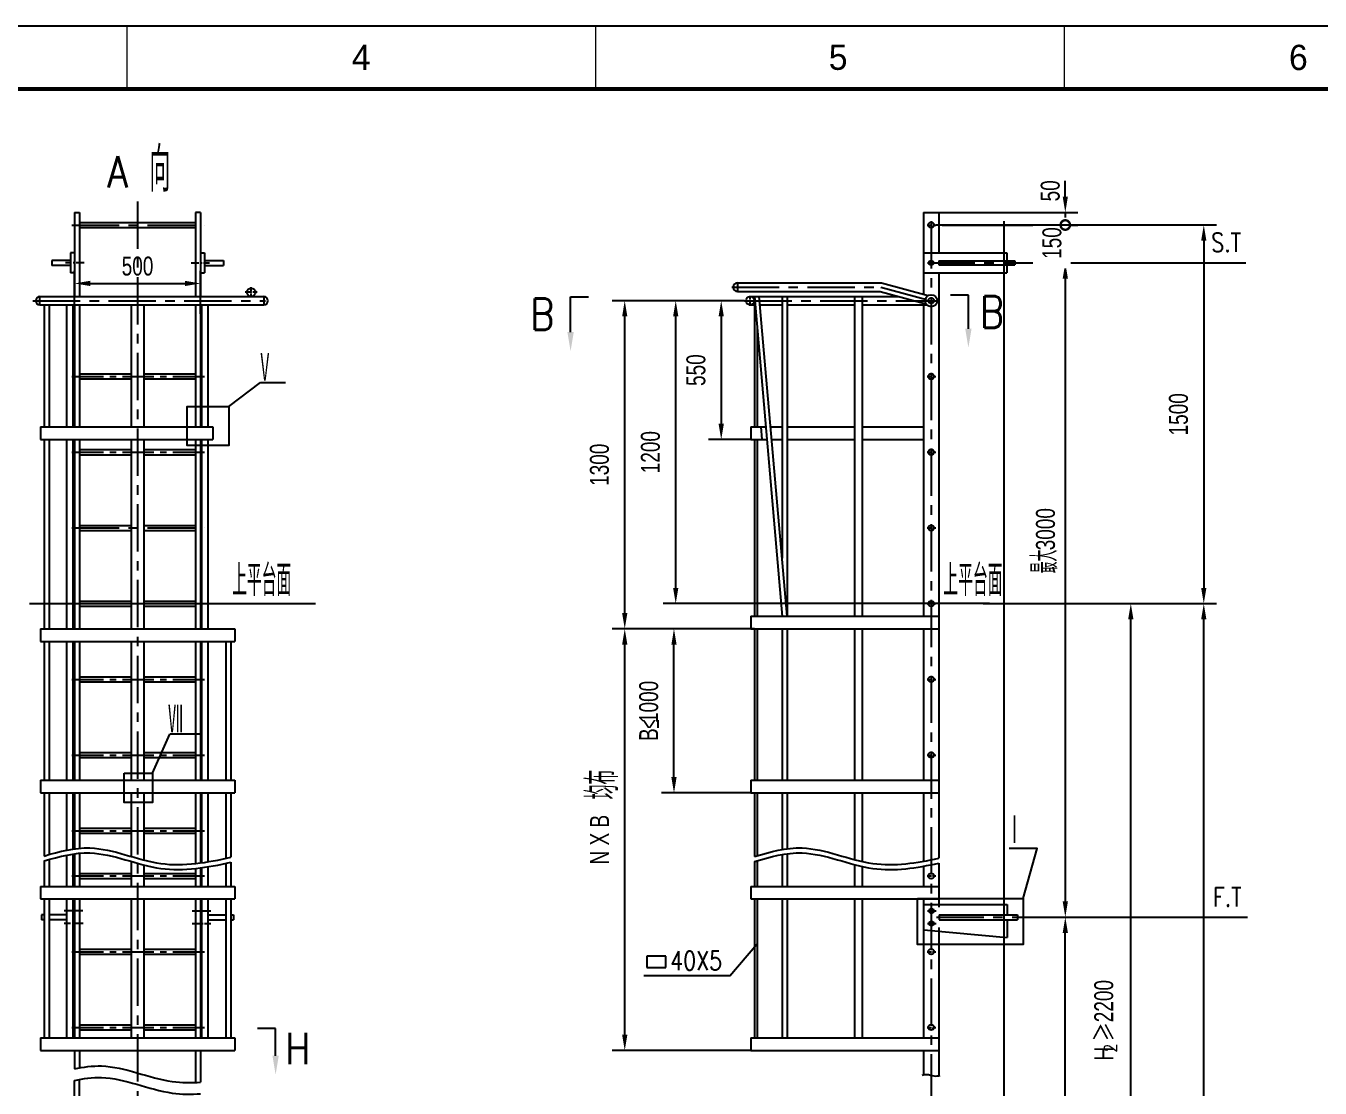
# Model space of a CAD drawing. Extents: x 148 to 221443, y -36682 to 6758.
# Drawn here: x 53310 to 57411, y -7081 to -3715 of the extents above; entities that cross this region are included whole.
import ezdxf
from ezdxf.enums import TextEntityAlignment as Align

# ---------------------------------------------------------------- set-up
doc = ezdxf.new("R2010")
doc.units = 0
doc.header["$LTSCALE"] = 10
doc.header["$MEASUREMENT"] = 0
doc.linetypes.add('CENTERX2', pattern=[4, 2.5, -0.5, 0.5, -0.5])
for name, color, linetype in [('2', 4, 'Continuous'), ('CENTER', 1, 'CENTERX2'), ('DIM', 4, 'Continuous'), ('RED', 7, 'Continuous'), ('WHITE', 7, 'Continuous'), ('图框', 7, 'Continuous')]:
    doc.layers.add(name, color=color, linetype=linetype)
doc.layers.add('2（细实线）', color=3, linetype='Continuous', lineweight=20)
doc.layers.add('图框层', color=7, linetype='Continuous', lineweight=15)
doc.styles.add('HZ', font='ROMS.SHX', dxfattribs={"width": 0.75, "bigfont": 'GBCBIG.SHX'})
doc.styles.get("Standard").update_dxf_attribs({"font": 'wison_e.shx', "width": 0.75, "bigfont": 'wison_c.shx'})
doc.styles.add('XW', font='ROMANS.shx', dxfattribs={"width": 0.85})
doc.dimstyles.new('DIM1', dxfattribs={"dimscale": 20, "dimtxt": 3, "dimasz": 2.5, "dimexe": 2, "dimexo": 0, "dimgap": 1, "dimtad": 0, "dimdec": 0, "dimzin": 0, "dimdsep": 46, "dimtxsty": 'Standard', "dimcen": 2, "dimclrd": 3, "dimclre": 3, "dimclrt": 3, "dimadec": 0, "dimazin": 0, "dimtfac": 0.666667, "dimtdec": 0, "dimtofl": 0, "dimtmove": 2, "dimatfit": 1, "dimfxl": 2, "dimtvp": 1.333333, "dimtolj": 1, "dimtzin": 0, "dimarcsym": 0})

# ---------------------------------------------------------------- blocks, each defined once
blk = doc.blocks.new('*D194')
at = {"layer": 'Defpoints', "color": 0}
for p in [(53863.6, -4530.8), (53863.6, -4627), (53463.6, -4636.6)]:
    blk.add_point(p, dxfattribs=at)
at = {"layer": 'DIM', "color": 3, "lineweight": -2}
for p, q in [((53463.6, -4636.6), (53463.6, -4490.8)), ((53863.6, -4627), (53863.6, -4490.8)), ((53513.6, -4530.8), (53813.6, -4530.8))]:
    blk.add_line(p, q, dxfattribs=at)
at = {"layer": 'DIM', "color": 3}
for points in [[(53513.6, -4522.4), (53513.6, -4539.1), (53463.6, -4530.8)], [(53813.6, -4539.1), (53813.6, -4522.4), (53863.6, -4530.8)]]:
    blk.add_solid(points, dxfattribs=at)
at = {"layer": 'DIM', "color": 3, "insert": (53663.6, -4476.2), "char_height": 60, "attachment_point": 5}
blk.add_mtext('\\A1;500', dxfattribs=at)
blk = doc.blocks.new('*D221')
at = {"layer": 'Defpoints', "color": 0}
for p in [(56202.8, -4305.6), (56193.8, -4345.6), (56603.8, -4345.6)]:
    blk.add_point(p, dxfattribs=at)
at = {"layer": 'DIM', "color": 3, "lineweight": -2}
for p, q in [((56603.8, -4255.6), (56603.8, -4205.6)), ((56202.8, -4305.6), (56643.8, -4305.6)), ((56193.8, -4345.6), (56643.8, -4345.6)), ((56603.8, -4395.6), (56603.8, -4445.6))]:
    blk.add_line(p, q, dxfattribs=at)
at = {"layer": 'DIM', "color": 3}
for points in [[(56595.5, -4255.6), (56612.1, -4255.6), (56603.8, -4305.6)], [(56612.1, -4395.6), (56595.5, -4395.6), (56603.8, -4345.6)]]:
    blk.add_solid(points, dxfattribs=at)
at = {"layer": 'DIM', "color": 3, "insert": (56556.3, -4237.3), "char_height": 60, "attachment_point": 5, "rotation": 90}
blk.add_mtext('\\A1;50', dxfattribs=at)
blk = doc.blocks.new('*D222')
at = {"layer": 'Defpoints', "color": 0}
for p in [(56453, -4465.6), (56453, -6539.6), (56603.8, -6539.6)]:
    blk.add_point(p, dxfattribs=at)
at = {"layer": 'DIM', "color": 3, "lineweight": -2}
for p, q in [((56453, -4465.6), (56643.8, -4465.6)), ((56603.8, -4515.6), (56603.8, -6489.6)), ((56453, -6539.6), (56643.8, -6539.6))]:
    blk.add_line(p, q, dxfattribs=at)
at = {"layer": 'DIM', "color": 3}
for points in [[(56612.1, -4515.6), (56595.5, -4515.6), (56603.8, -4465.6)], [(56595.5, -6489.6), (56612.1, -6489.6), (56603.8, -6539.6)]]:
    blk.add_solid(points, dxfattribs=at)
at = {"layer": 'DIM', "color": 3, "insert": (56541.3, -5309.7), "char_height": 60, "attachment_point": 5, "rotation": 90}
blk.add_mtext('\\A1;3000', dxfattribs=at)
blk = doc.blocks.new('_DotSmall')
at = {"layer": 'WHITE', "color": 0, "const_width": 0.5}
blk.add_lwpolyline([(-0.0625, 0, 1), (0.0625, 0, 1)], format="xyb", close=True, dxfattribs=at)
blk = doc.blocks.new('*D223')
at = {"layer": 'Defpoints', "color": 0}
for p in [(56193.8, -4345.6), (56343.4, -5545.6), (57042.7, -5545.6)]:
    blk.add_point(p, dxfattribs=at)
at = {"layer": 'DIM', "color": 3, "lineweight": -2}
for p, q in [((56193.8, -4345.6), (57082.7, -4345.6)), ((57042.7, -4395.6), (57042.7, -5495.6)), ((56343.4, -5545.6), (57082.7, -5545.6))]:
    blk.add_line(p, q, dxfattribs=at)
at = {"layer": 'DIM', "color": 3}
for points in [[(57051, -4395.6), (57034.3, -4395.6), (57042.7, -4345.6)], [(57034.3, -5495.6), (57051, -5495.6), (57042.7, -5545.6)]]:
    blk.add_solid(points, dxfattribs=at)
at = {"layer": 'DIM', "color": 3, "insert": (56962.7, -4945.6), "char_height": 60, "attachment_point": 5, "rotation": 90}
blk.add_mtext('\\A1;1500', dxfattribs=at)
blk = doc.blocks.new('*D224')
at = {"layer": 'Defpoints', "color": 0}
for p in [(55369.2, -4585.6), (55587.2, -4585.6), (56363.4, -5545.6)]:
    blk.add_point(p, dxfattribs=at)
at = {"layer": 'DIM', "color": 3, "lineweight": -2}
for p, q in [((55587.2, -4585.6), (55329.2, -4585.6)), ((55369.2, -5495.6), (55369.2, -4635.6)), ((56363.4, -5545.6), (55329.2, -5545.6))]:
    blk.add_line(p, q, dxfattribs=at)
at = {"layer": 'DIM', "color": 3}
for points in [[(55377.6, -4635.6), (55360.9, -4635.6), (55369.2, -4585.6)], [(55360.9, -5495.6), (55377.6, -5495.6), (55369.2, -5545.6)]]:
    blk.add_solid(points, dxfattribs=at)
at = {"layer": 'DIM', "color": 3, "insert": (55289.2, -5065.6), "char_height": 60, "attachment_point": 5, "rotation": 90}
blk.add_mtext('\\A1;1200', dxfattribs=at)
blk = doc.blocks.new('*D228')
at = {"layer": 'Defpoints', "color": 0}
for p in [(56604.2, -5545.6), (57042.7, -5545.6), (56578.5, -11311.2)]:
    blk.add_point(p, dxfattribs=at)
at = {"layer": 'DIM', "color": 3, "lineweight": -2}
for p, q in [((56604.2, -5545.6), (57082.7, -5545.6)), ((57042.7, -11261.2), (57042.7, -5595.6)), ((56578.5, -11311.2), (57082.7, -11311.2))]:
    blk.add_line(p, q, dxfattribs=at)
at = {"layer": 'DIM', "color": 3}
for points in [[(57051, -5595.6), (57034.3, -5595.6), (57042.7, -5545.6)], [(57034.3, -11261.2), (57051, -11261.2), (57042.7, -11311.2)]]:
    blk.add_solid(points, dxfattribs=at)
at = {"layer": 'DIM', "color": 3, "insert": (56957.3, -8221.2), "char_height": 60, "attachment_point": 5, "rotation": 90}
blk.add_mtext('\\A1;H{\\fSimSun|b0|i0|c134|p54;≤}10000', dxfattribs=at)
blk = doc.blocks.new('*D229')
at = {"layer": 'Defpoints', "color": 0}
for p in [(56453, -6539.6), (56603.8, -6539.6), (56453, -8508.2)]:
    blk.add_point(p, dxfattribs=at)
at = {"layer": 'DIM', "color": 3, "lineweight": -2}
for p, q in [((56453, -6539.6), (56643.8, -6539.6)), ((56603.8, -8458.2), (56603.8, -6589.6)), ((56453, -8508.2), (56643.8, -8508.2))]:
    blk.add_line(p, q, dxfattribs=at)
at = {"layer": 'DIM', "color": 3}
for points in [[(56612.1, -6589.6), (56595.5, -6589.6), (56603.8, -6539.6)], [(56595.5, -8458.2), (56612.1, -8458.2), (56603.8, -8508.2)]]:
    blk.add_solid(points, dxfattribs=at)
at = {"layer": 'DIM', "color": 3, "insert": (56542.9, -7524.3), "char_height": 60, "attachment_point": 5, "rotation": 90}
blk.add_mtext('\\A1;3000', dxfattribs=at)
blk = doc.blocks.new('*D230')
at = {"layer": 'Defpoints', "color": 0}
for p in [(55587.2, -4585.6), (55513.4, -5025.6), (55606.8, -5025.6)]:
    blk.add_point(p, dxfattribs=at)
at = {"layer": 'DIM', "color": 3, "linetype": 'Continuous', "lineweight": -2}
for p, q in [((55587.2, -4585.6), (55473.4, -4585.6)), ((55513.4, -4635.6), (55513.4, -4975.6)), ((55606.8, -5025.6), (55473.4, -5025.6))]:
    blk.add_line(p, q, dxfattribs=at)
at = {"layer": 'DIM', "color": 3}
for points in [[(55521.7, -4635.6), (55505, -4635.6), (55513.4, -4585.6)], [(55505, -4975.6), (55521.7, -4975.6), (55513.4, -5025.6)]]:
    blk.add_solid(points, dxfattribs=at)
at = {"layer": 'DIM', "color": 3, "insert": (55433.4, -4805.6), "char_height": 60, "attachment_point": 5, "rotation": 90}
blk.add_mtext('\\A1;550', dxfattribs=at)
blk = doc.blocks.new('*D231')
at = {"layer": 'Defpoints', "color": 0}
for p in [(55207.6, -4585.6), (55587.2, -4585.6), (55606.8, -5625.6)]:
    blk.add_point(p, dxfattribs=at)
at = {"layer": 'DIM', "color": 3, "linetype": 'Continuous', "lineweight": -2}
for p, q in [((55587.2, -4585.6), (55167.6, -4585.6)), ((55207.6, -5575.6), (55207.6, -4635.6)), ((55606.8, -5625.6), (55167.6, -5625.6))]:
    blk.add_line(p, q, dxfattribs=at)
at = {"layer": 'DIM', "color": 3}
for points in [[(55216, -4635.6), (55199.3, -4635.6), (55207.6, -4585.6)], [(55199.3, -5575.6), (55216, -5575.6), (55207.6, -5625.6)]]:
    blk.add_solid(points, dxfattribs=at)
at = {"layer": 'DIM', "color": 3, "insert": (55127.6, -5105.6), "char_height": 60, "attachment_point": 5, "rotation": 90}
blk.add_mtext('\\A1;1300', dxfattribs=at)
blk = doc.blocks.new('*D232')
at = {"layer": 'Defpoints', "color": 0}
for p in [(55363.7, -5625.6), (55606.8, -5625.6), (55606.8, -6145.6)]:
    blk.add_point(p, dxfattribs=at)
at = {"layer": 'DIM', "color": 3, "lineweight": -2}
for p, q in [((55606.8, -5625.6), (55323.7, -5625.6)), ((55363.7, -6095.6), (55363.7, -5675.6)), ((55606.8, -6145.6), (55323.7, -6145.6))]:
    blk.add_line(p, q, dxfattribs=at)
at = {"layer": 'DIM', "color": 3}
for points in [[(55372, -5675.6), (55355.4, -5675.6), (55363.7, -5625.6)], [(55355.4, -6095.6), (55372, -6095.6), (55363.7, -6145.6)]]:
    blk.add_solid(points, dxfattribs=at)
at = {"layer": 'DIM', "color": 3, "insert": (55283.7, -5885.6), "char_height": 60, "attachment_point": 5, "rotation": 90}
blk.add_mtext('\\A1;B 1000', dxfattribs=at)
blk = doc.blocks.new('*D233')
at = {"layer": 'Defpoints', "color": 0}
for p in [(55207.6, -5625.6), (55618.8, -5625.6), (55606.8, -6961.8)]:
    blk.add_point(p, dxfattribs=at)
at = {"layer": 'DIM', "color": 3, "linetype": 'Continuous', "lineweight": -2}
for p, q in [((55618.8, -5625.6), (55167.6, -5625.6)), ((55207.6, -6911.8), (55207.6, -5675.6)), ((55606.8, -6961.8), (55167.6, -6961.8))]:
    blk.add_line(p, q, dxfattribs=at)
at = {"layer": 'DIM', "color": 3}
for points in [[(55216, -5675.6), (55199.3, -5675.6), (55207.6, -5625.6)], [(55199.3, -6911.8), (55216, -6911.8), (55207.6, -6961.8)]]:
    blk.add_solid(points, dxfattribs=at)
at = {"layer": 'DIM', "color": 3, "insert": (55127.6, -6293.7), "char_height": 60, "attachment_point": 5, "rotation": 90}
blk.add_mtext('\\A1;N X B', dxfattribs=at)
blk = doc.blocks.new('*D234')
at = {"layer": 'Defpoints', "color": 0}
for p in [(56674.9, -5545.6), (56811.4, -5545.6), (56674.9, -8186.5)]:
    blk.add_point(p, dxfattribs=at)
at = {"layer": 'DIM', "color": 3, "linetype": 'Continuous', "lineweight": -2}
for p, q in [((56674.9, -5545.6), (56851.4, -5545.6)), ((56811.4, -8136.5), (56811.4, -5595.6)), ((56674.9, -8186.5), (56851.4, -8186.5))]:
    blk.add_line(p, q, dxfattribs=at)
at = {"layer": 'DIM', "color": 3}
for points in [[(56819.7, -5595.6), (56803, -5595.6), (56811.4, -5545.6)], [(56803, -8136.5), (56819.7, -8136.5), (56811.4, -8186.5)]]:
    blk.add_solid(points, dxfattribs=at)
at = {"layer": 'DIM', "color": 3, "insert": (56726.5, -6866.1), "char_height": 60, "attachment_point": 5, "rotation": 90}
blk.add_mtext('\\A1;H {\\fSimSun|b0|i0|c134|p54;≥}2200', dxfattribs=at)
blk = doc.blocks.new('1.5a2')
at = {"layer": '图框层', "ltscale": 10}
for p, q in [((16100.88, 10136.58), (16991.88, 10136.58)), ((16323.63, 10136.58), (16323.63, 10126.58)), ((16397.88, 10136.58), (16397.88, 10126.58)), ((16472.13, 10136.58), (16472.13, 10126.58)), ((16125.88, 10126.58), (16981.88, 10126.58))]:
    blk.add_line(p, q, dxfattribs=at)
at = {"style": 'HZ'}
for s, p in [('4', (16360.75, 10131.58)), ('5', (16436.33, 10131.58)), ('6', (16509.25, 10131.58))]:
    blk.add_text(s, height=4, dxfattribs=at).set_placement(p, align=Align.MIDDLE)

msp = doc.modelspace()

# ---------------------------------------------------------------- linework, layer by layer
at = {"color": 3}
for p, q in [((56408.5707, -4333.964), (56408.5707, -11191.188)), ((55036.0102, -4685.2252), (55035.9871, -4572.7568)), ((56296.7429, -4674.3708), (56296.7429, -4568.2003)), ((53952.5024, -4920.4896), (54053.7178, -4844.6904)), ((54053.7178, -4844.6904), (54132.4199, -4844.6904)), ((53321.2185, -5545.6191), (54227.8612, -5545.6191)), ((53711.1559, -6082.9505), (53765.6594, -5959.0916)), ((53860.9224, -5959.0916), (53765.6594, -5959.0916)), ((56643.7991, -6539.6254), (57181.6932, -6539.6254)), ((55540.512, -6725.6247), (55626.6616, -6624.4292)), ((55337.4505, -6663.3948), (55277.7869, -6663.3948)), ((55277.7869, -6663.3948), (55277.7869, -6698.7999)), ((55337.4505, -6698.7999), (55337.4505, -6663.3948)), ((55540.512, -6725.6247), (55268.5831, -6725.6247)), ((55277.7869, -6698.7999), (55337.4505, -6698.7999)), ((54101.181, -6978.4484), (54101.181, -6892.5941))]:
    msp.add_line(p, q, dxfattribs=at)
at = {"color": 7}
for p, q in [((55035.9871, -4572.7568), (55093.1115, -4572.7568)), ((56296.7429, -4568.2003), (56239.6185, -4568.2003)), ((54101.181, -6892.5941), (54044.0566, -6892.5941))]:
    msp.add_line(p, q, dxfattribs=at)
at = {"const_width": 12}
msp.add_lwpolyline([(66794.7995, -11914.5096), (66794.7995, -3914.5096), (49674.7995, -3914.5096), (49674.7995, -11914.5096), (66794.7995, -11914.5096)], dxfattribs=at)
at = {"color": 3}
for points in [[(53952.5024, -5025.6191), (53952.5024, -5044.8846), (53821.1299, -5044.8846), (53821.1299, -4920.4896), (53952.5024, -4920.4896), (53952.5024, -5025.6191)], [(56470.744, -6479.795), (56514.8685, -6321.9999), (56425.6382, -6321.9999)]]:
    msp.add_lwpolyline(points, dxfattribs=at)
for points in [[(53620.7985, -6082.9505), (53711.1559, -6082.9505), (53711.1559, -6176.1751), (53620.7985, -6176.1751)], [(56135.4046, -6479.795), (56470.744, -6479.795), (56470.744, -6625.5859), (56135.4046, -6625.5859)]]:
    msp.add_lwpolyline(points, close=True, dxfattribs=at)
for points, knots in [([(53367.6127, -6345.5265), (53416.1034, -6330.7473), (53539.761, -6299.3293), (53734.2246, -6393.4858), (53885.0975, -6365.9301), (53959.6127, -6349.552)], [39.971434106, 39.971434106, 39.971434106, 39.971434106, 225.090956529, 512.442106778, 791.959917425, 791.959917425, 791.959917425, 791.959917425]), ([(53367.6127, -6361.26), (53416.1034, -6346.4808), (53539.761, -6315.0628), (53734.2246, -6409.2194), (53885.0975, -6381.6637), (53959.6127, -6365.2856)], [39.971434106, 39.971434106, 39.971434106, 39.971434106, 225.090956529, 512.442106778, 791.959917425, 791.959917425, 791.959917425, 791.959917425]), ([(55618.8209, -6347.1767), (55669.1089, -6331.6774), (55794.581, -6298.4715), (55986.4882, -6391.3903), (56132.784, -6367.4713), (56202.8209, -6352.4594)], [33.121208986, 33.121208986, 33.121208986, 33.121208986, 225.090956529, 512.442106778, 775.223841964, 775.223841964, 775.223841964, 775.223841964]), ([(55618.8209, -6362.9103), (55669.1089, -6347.4109), (55794.581, -6314.2051), (55986.4882, -6407.1239), (56132.784, -6383.2049), (56202.8209, -6368.1929)], [33.121208986, 33.121208986, 33.121208986, 33.121208986, 225.090956529, 512.442106778, 775.223841964, 775.223841964, 775.223841964, 775.223841964]), ([(53463.6127, -7020.283), (53492.1717, -7013.8971), (53595.7528, -6999.7485), (53727.6773, -7063.6245), (53833.5118, -7064.5296), (53863.6127, -7062.2491)], [115.918229843, 115.918229843, 115.918229843, 115.918229843, 225.090956529, 512.442106778, 626.068556754, 626.068556754, 626.068556754, 626.068556754]), ([(53463.6127, -7056.932), (53492.1717, -7050.5461), (53595.7528, -7036.3975), (53727.6773, -7100.2735), (53833.5118, -7101.1786), (53863.6127, -7098.8981)], [115.918229843, 115.918229843, 115.918229843, 115.918229843, 225.090956529, 512.442106778, 626.068556754, 626.068556754, 626.068556754, 626.068556754]), ([(56150.0409, -7040.2826), (56155.07, -7038.7326), (56167.618, -7035.4118), (56186.55, -7044.5784), (56200.9059, -7042.3965), (56207.6409, -7040.9815)], [33.121208986, 33.121208986, 33.121208986, 33.121208986, 225.090956529, 512.442106778, 765.170833391, 765.170833391, 765.170833391, 765.170833391])]:
    msp.add_open_spline(points, degree=3, knots=knots, dxfattribs=at)
for points in [[(56286.7429, -4674.3708), (56306.7429, -4674.3708), (56296.7429, -4734.3708)], [(55046.0102, -4685.2252), (55026.0102, -4685.2252), (55036.0102, -4745.2252)], [(54091.181, -6978.4484), (54111.181, -6978.4484), (54101.181, -7038.4484)]]:
    msp.add_solid(points, dxfattribs=at)
at = {"layer": 'CENTER', "ltscale": 6}
for p, q in [((53663.6127, -4270.7028), (53663.6127, -9744.0575)), ((53455.4501, -4345.6191), (53876.2097, -4345.6191)), ((56178.8209, -4333.964), (56178.8209, -11191.188)), ((56167.1389, -4465.6191), (56452.9537, -4465.6191)), ((55546.5995, -4542.8191), (56020.8533, -4542.8191)), ((56019.0892, -4542.8191), (56178.8209, -4585.6191)), ((53331.6426, -4585.6191), (54069.603, -4585.6191)), ((55587.2491, -4585.6191), (56199.8026, -4585.6191)), ((56195.2532, -6539.6254), (56461.3651, -6539.6254))]:
    msp.add_line(p, q, dxfattribs=at)
at = {"layer": 'CENTER', "ltscale": 0.5}
for p, q in [((56165.6935, -4345.6191), (56193.8452, -4345.6191)), ((54023.6127, -4575.0044), (54023.6127, -4541.8552)), ((54042.3877, -4558.8191), (54005.1314, -4558.8191)), ((55605.4209, -4601.9674), (55605.4209, -4569.9087)), ((56165.6935, -4825.6191), (56193.8452, -4825.6191)), ((56165.6935, -5065.6191), (56193.8452, -5065.6191)), ((56165.6935, -5305.6191), (56193.8452, -5305.6191)), ((56165.6935, -5785.6191), (56193.8452, -5785.6191)), ((56165.6935, -6025.6191), (56193.8452, -6025.6191)), ((56165.6935, -6408.7254), (56193.8452, -6408.7254)), ((56166.562, -6519.6254), (56194.7137, -6519.6254)), ((56166.562, -6559.6254), (56194.7137, -6559.6254)), ((56165.6935, -6648.7254), (56193.8452, -6648.7254)), ((56165.6935, -6888.7254), (56193.8452, -6888.7254))]:
    msp.add_line(p, q, dxfattribs=at)
at = {"layer": 'CENTER'}
for p, q in [((53494.1447, -4465.6018), (53435.2997, -4465.6018)), ((53833.0808, -4465.6018), (53891.9257, -4465.6018)), ((53490.9674, -6559.6427), (53431.6189, -6559.6427)), ((53836.258, -6559.6427), (53895.6065, -6559.6427))]:
    msp.add_line(p, q, dxfattribs=at)
at = {"layer": 'CENTER', "ltscale": 4}
for p, q in [((53455.4501, -4825.6191), (53876.2097, -4825.6191)), ((53455.4501, -5065.6191), (53876.2097, -5065.6191)), ((53455.4501, -5785.6191), (53876.2097, -5785.6191)), ((53455.4501, -6025.6191), (53876.2097, -6025.6191)), ((53455.4501, -6265.6191), (53876.2097, -6265.6191)), ((53455.4501, -6408.7254), (53876.2097, -6408.7254)), ((53490.4639, -6519.6427), (53431.6189, -6519.6427)), ((53836.7616, -6519.6427), (53895.6065, -6519.6427)), ((53455.4501, -6648.7254), (53876.2097, -6648.7254)), ((53455.4501, -6888.7254), (53876.2097, -6888.7254))]:
    msp.add_line(p, q, dxfattribs=at)
at = {"layer": 'DIM', "color": 3}
for p, q in [((56603.7991, -4305.6191), (56603.7991, -4465.6191)), ((56213.8452, -4345.6191), (56643.7991, -4345.6191)), ((56452.9537, -4465.6191), (56643.7991, -4465.6191)), ((56635.7991, -4465.6191), (57175.6277, -4465.6191))]:
    msp.add_line(p, q, dxfattribs=at)
at = {"layer": 'DIM'}
for p, q in [((56165.6935, -4585.6191), (56193.8452, -4585.6191)), ((56165.6935, -5545.6191), (56193.8452, -5545.6191)), ((56363.3759, -5545.6191), (56674.9121, -5545.6191))]:
    msp.add_line(p, q, dxfattribs=at)
at = {"layer": 'DIM', "color": 7, "linetype": 'CENTERX2', "ltscale": 6}
msp.add_line((53455.4501, -5305.6191), (53876.2097, -5305.6191), dxfattribs=at)
at = {"layer": 'DIM', "color": 7, "linetype": 'CENTERX2'}
msp.add_line((53455.4501, -5545.6191), (53876.2097, -5545.6191), dxfattribs=at)
at = {"layer": 'RED'}
for p, q in [((53463.6127, -4305.6191), (53463.6127, -4572.2191)), ((53463.6127, -4305.6191), (53479.6127, -4305.6191)), ((53479.6127, -4305.6191), (53479.6127, -4572.2191)), ((53847.6127, -4305.6191), (53847.6127, -4572.2191)), ((53863.6127, -4305.6191), (53847.6127, -4305.6191)), ((53863.6127, -4305.6191), (53863.6127, -4572.2191)), ((56154.8209, -4305.6191), (56154.8209, -4565.3156)), ((56154.8209, -4305.6191), (56202.8209, -4305.6191)), ((56202.8209, -4305.6191), (56202.8209, -4433.6191)), ((53479.6127, -4337.6191), (53847.6127, -4337.6191)), ((53479.6127, -4353.6191), (53847.6127, -4353.6191)), ((53451.2957, -4457.6035), (53391.6127, -4457.5971)), ((53391.6127, -4457.5971), (53391.6127, -4473.6286)), ((53463.6127, -4433.6035), (53451.2957, -4433.6035)), ((53451.2957, -4433.6035), (53451.2957, -4497.6035)), ((53863.6127, -4433.6035), (53875.9298, -4433.6035)), ((53875.9298, -4433.6035), (53875.9298, -4497.6035)), ((53875.9298, -4457.6035), (53935.6127, -4457.5971)), ((53935.6127, -4457.5971), (53935.6127, -4473.6286)), ((56154.8209, -4433.6191), (56418.8209, -4433.6191)), ((56202.8209, -4459.6191), (56444.1243, -4459.6191)), ((56202.8209, -4459.6191), (56202.8209, -4471.6191)), ((56418.8209, -4433.6191), (56418.8209, -4459.6191)), ((56444.1243, -4459.6191), (56444.1243, -4471.6191)), ((53451.2957, -4473.6286), (53391.6127, -4473.6286)), ((53463.6127, -4497.6035), (53451.2957, -4497.6035)), ((53863.6127, -4497.6035), (53875.9298, -4497.6035)), ((53875.9298, -4473.6286), (53935.6127, -4473.6286)), ((56154.8209, -4497.6191), (56418.8209, -4497.6191)), ((56202.8209, -4471.6191), (56444.1243, -4471.6191)), ((56202.8209, -4497.6191), (56202.8209, -6352.4594)), ((56418.8209, -4471.6191), (56418.8209, -4497.6191)), ((55564.7714, -4529.4191), (56020.8533, -4529.4191)), ((55564.7714, -4529.4191), (55564.7714, -4556.2191)), ((56020.8533, -4529.4191), (56169.007, -4569.1168)), ((53354.2127, -4572.2191), (54063.6127, -4572.2191)), ((53354.2127, -4599.0191), (53354.2127, -4572.2191)), ((54063.6127, -4572.2191), (54063.6127, -4599.0191)), ((55564.7714, -4556.2191), (56017.325, -4556.2191)), ((55605.4209, -4572.2191), (56077.0378, -4572.2191)), ((55618.8209, -4572.2191), (55618.8209, -4985.6191)), ((55618.8209, -4572.2191), (55706.0209, -5586.0741)), ((55722.0209, -5585.6191), (55633.9282, -4572.2191)), ((55706.0209, -4572.2191), (55706.0209, -5401.5586)), ((55722.0209, -4572.2191), (55722.0209, -5585.6191)), ((55935.6209, -4572.2191), (55935.6209, -5585.6191)), ((55959.6209, -4572.2191), (55959.6209, -5585.6191)), ((56017.325, -4556.2191), (56162.0707, -4595.0036)), ((53354.2127, -4599.0191), (54063.6127, -4599.0191)), ((53367.6127, -4599.0191), (53367.6127, -4985.6191)), ((53383.6127, -4599.0191), (53383.6127, -4985.6191)), ((53439.8103, -4985.6191), (53439.8103, -4599.0191)), ((53459.7554, -4985.6191), (53459.7554, -4599.0191)), ((53463.6127, -4599.0191), (53463.6127, -4985.6191)), ((53463.6127, -4599.0191), (53463.6127, -4985.6191)), ((53463.6127, -4599.0191), (53463.6127, -4985.6191)), ((53479.6127, -4599.0191), (53479.6127, -4985.6191)), ((53479.6127, -4599.0191), (53479.6127, -4985.6191)), ((53479.6127, -4599.0191), (53479.6127, -4985.6191)), ((53643.6127, -4599.0191), (53643.6127, -4985.6191)), ((53643.6127, -4599.0191), (53643.6127, -4985.6191)), ((53683.6127, -4599.0191), (53683.6127, -4985.6191)), ((53683.6127, -4599.0191), (53683.6127, -4985.6191)), ((53847.6127, -4599.0191), (53847.6127, -4985.6191)), ((53847.6127, -4599.0191), (53847.6127, -4985.6191)), ((53847.6127, -4599.0191), (53847.6127, -4985.6191)), ((53863.6127, -4599.0191), (53863.6127, -4985.6191)), ((53863.6127, -4599.0191), (53863.6127, -4985.6191)), ((53863.6127, -4599.0191), (53863.6127, -4985.6191)), ((53867.4701, -4985.6191), (53867.4701, -4599.0191)), ((53887.4151, -4985.6191), (53887.4151, -4599.0191)), ((55605.4209, -4599.0191), (55618.8209, -4599.0191)), ((55636.1203, -4599.0191), (55636.2579, -4599.0191)), ((55636.2579, -4599.0191), (55706.0209, -4599.0191)), ((55722.0209, -4599.0191), (55935.6209, -4599.0191)), ((55959.6209, -4599.0191), (56165.0703, -4599.0191)), ((56154.8209, -4599.0191), (56154.8209, -5585.6191)), ((55626.8209, -4665.2333), (55626.8209, -4985.6191)), ((53463.6127, -4679.0191), (53463.6127, -4985.6191)), ((53479.6127, -4679.0191), (53479.6127, -4985.6191)), ((53847.6127, -4679.0191), (53847.6127, -4985.6191)), ((53863.6127, -4679.0191), (53863.6127, -4985.6191)), ((53479.6127, -4817.6191), (53643.6127, -4817.6191)), ((53479.6127, -4833.6191), (53643.6127, -4833.6191)), ((53683.6127, -4817.6191), (53847.6127, -4817.6191)), ((53683.6127, -4833.6191), (53847.6127, -4833.6191)), ((53355.6127, -4985.6191), (53355.6127, -5025.6191)), ((53355.6127, -4985.6191), (53902.5363, -4985.6191)), ((53902.5363, -4985.6191), (53902.5363, -5025.6191)), ((55606.8209, -4985.6191), (55654.3768, -4985.6191)), ((55606.8209, -4985.6191), (55606.8209, -5025.6191)), ((55639.1587, -4985.6191), (55642.3953, -5025.6191)), ((55669.8642, -4985.6191), (55706.0209, -4985.6191)), ((55722.0209, -4985.6191), (55935.6209, -4985.6191)), ((55959.6209, -4985.6191), (56154.8209, -4985.6191)), ((53355.6127, -5025.6191), (53902.5363, -5025.6191)), ((53367.6127, -5025.6191), (53367.6127, -5145.6191)), ((53383.6127, -5025.6191), (53383.6127, -5145.6191)), ((53439.8103, -5625.6191), (53439.8103, -5025.6191)), ((53459.7554, -5625.6191), (53459.7554, -5025.6191)), ((53463.6127, -5025.6191), (53463.6127, -5625.6191)), ((53463.6127, -5025.6191), (53463.6127, -5105.6191)), ((53463.6127, -5025.6191), (53463.6127, -5625.6191)), ((53479.6127, -5025.6191), (53479.6127, -5625.6191)), ((53479.6127, -5025.6191), (53479.6127, -5105.6191)), ((53479.6127, -5025.6191), (53479.6127, -5625.6191)), ((53643.6127, -5025.6191), (53643.6127, -5145.6191)), ((53643.6127, -5025.6191), (53643.6127, -5625.6191)), ((53683.6127, -5025.6191), (53683.6127, -5145.6191)), ((53683.6127, -5025.6191), (53683.6127, -5625.6191)), ((53847.6127, -5025.6191), (53847.6127, -5625.6191)), ((53847.6127, -5025.6191), (53847.6127, -5625.6191)), ((53863.6127, -5025.6191), (53863.6127, -5625.6191)), ((53863.6127, -5025.6191), (53863.6127, -5625.6191)), ((53867.4701, -5625.6191), (53867.4701, -5025.6191)), ((53887.4151, -5625.6191), (53887.4151, -5025.6191)), ((55606.8209, -5025.6191), (55657.8171, -5025.6191)), ((55618.8209, -5025.6191), (55618.8209, -5585.6191)), ((55626.8209, -5025.6191), (55626.8209, -5585.6191)), ((55673.3413, -5025.6191), (55706.0209, -5025.6191)), ((55722.0209, -5025.6191), (55935.6209, -5025.6191)), ((55959.6209, -5025.6191), (56154.8209, -5025.6191)), ((53479.6127, -5057.6191), (53643.6127, -5057.6191)), ((53479.6127, -5073.6191), (53643.6127, -5073.6191)), ((53683.6127, -5057.6191), (53847.6127, -5057.6191)), ((53683.6127, -5073.6191), (53847.6127, -5073.6191)), ((53367.6127, -5145.6191), (53367.6127, -5625.6191)), ((53383.6127, -5145.6191), (53383.6127, -5625.6191)), ((53479.6127, -5297.6191), (53643.6127, -5297.6191)), ((53479.6127, -5313.6191), (53643.6127, -5313.6191)), ((53683.6127, -5297.6191), (53847.6127, -5297.6191)), ((53683.6127, -5313.6191), (53847.6127, -5313.6191)), ((53479.6127, -5537.6191), (53643.6127, -5537.6191)), ((53479.6127, -5553.6191), (53643.6127, -5553.6191)), ((53683.6127, -5537.6191), (53847.6127, -5537.6191)), ((53683.6127, -5553.6191), (53847.6127, -5553.6191)), ((55606.8209, -5585.6191), (56202.8209, -5585.6191)), ((55606.8209, -5585.6191), (55606.8209, -5625.6191)), ((53355.6127, -5625.6191), (53971.6127, -5625.6191)), ((53355.6127, -5625.6191), (53355.6127, -5665.6191)), ((53971.6127, -5625.6191), (53971.6127, -5665.6191)), ((55606.8209, -5625.6191), (56202.8209, -5625.6191)), ((55618.8209, -5625.6191), (55618.8209, -6105.6191)), ((55626.8209, -5625.6191), (55626.8209, -6105.6191)), ((55706.0209, -5625.6191), (55706.0209, -6105.6191)), ((55722.0209, -5625.6191), (55722.0209, -6105.6191)), ((55935.6209, -5625.6191), (55935.6209, -6105.6191)), ((55959.6209, -5625.6191), (55959.6209, -6105.6191)), ((56154.8209, -5625.6191), (56154.8209, -6105.6191)), ((53355.6127, -5665.6191), (53971.6127, -5665.6191)), ((53367.6127, -5665.6191), (53367.6127, -6105.6191)), ((53383.6127, -5665.6191), (53383.6127, -6105.6191)), ((53439.8103, -6105.6191), (53439.8103, -5665.6191)), ((53459.7554, -6105.6191), (53459.7554, -5665.6191)), ((53463.6127, -5665.6191), (53463.6127, -6105.6191)), ((53463.6127, -5665.6191), (53463.6127, -6105.6191)), ((53479.6127, -5665.6191), (53479.6127, -6105.6191)), ((53479.6127, -5665.6191), (53479.6127, -6105.6191)), ((53643.6127, -5665.6191), (53643.6127, -6105.6191)), ((53683.6127, -5665.6191), (53683.6127, -6105.6191)), ((53847.6127, -5665.6191), (53847.6127, -6105.6191)), ((53847.6127, -5665.6191), (53847.6127, -6105.6191)), ((53863.6127, -5665.6191), (53863.6127, -6105.6191)), ((53863.6127, -5665.6191), (53863.6127, -6105.6191)), ((53867.4701, -6105.6191), (53867.4701, -5665.6191)), ((53887.4151, -6105.6191), (53887.4151, -5665.6191)), ((53943.6127, -5665.6191), (53943.6127, -6105.6191)), ((53959.6127, -5665.6191), (53959.6127, -6105.6191)), ((53479.6127, -5777.6191), (53643.6127, -5777.6191)), ((53683.6127, -5777.6191), (53847.6127, -5777.6191)), ((53479.6127, -5793.6191), (53643.6127, -5793.6191)), ((53683.6127, -5793.6191), (53847.6127, -5793.6191)), ((53479.6127, -6017.6191), (53643.6127, -6017.6191)), ((53683.6127, -6017.6191), (53847.6127, -6017.6191)), ((53479.6127, -6033.6191), (53643.6127, -6033.6191)), ((53683.6127, -6033.6191), (53847.6127, -6033.6191)), ((53355.6127, -6105.6191), (53971.6127, -6105.6191)), ((53355.6127, -6105.6191), (53355.6127, -6145.6191)), ((53971.6127, -6105.6191), (53971.6127, -6145.6191)), ((55606.8209, -6105.6191), (56202.8209, -6105.6191)), ((55606.8209, -6105.6191), (55606.8209, -6145.6191)), ((53355.6127, -6145.6191), (53971.6127, -6145.6191)), ((53367.6127, -6145.6191), (53367.6127, -6345.5265)), ((53383.6127, -6145.6191), (53383.6127, -6340.7543)), ((53439.8103, -6326.734), (53439.8103, -6145.6191)), ((53459.7554, -6323.3069), (53459.7554, -6145.6191)), ((53463.6127, -6145.6191), (53463.6127, -6322.7654)), ((53463.6127, -6145.6191), (53463.6127, -6322.7654)), ((53479.6127, -6145.6191), (53479.6127, -6320.9869)), ((53479.6127, -6145.6191), (53479.6127, -6320.9869)), ((53643.6127, -6145.6191), (53643.6127, -6346.9105)), ((53683.6127, -6145.6191), (53683.6127, -6358.0111)), ((53847.6127, -6145.6191), (53847.6127, -6369.4286)), ((53847.6127, -6145.6191), (53847.6127, -6369.4286)), ((53863.6127, -6145.6191), (53863.6127, -6367.451)), ((53863.6127, -6145.6191), (53863.6127, -6367.451)), ((53867.4701, -6366.9177), (53867.4701, -6145.6191)), ((53887.4151, -6363.8459), (53887.4151, -6145.6191)), ((53943.6127, -6145.6191), (53943.6127, -6353.0186)), ((53959.6127, -6145.6191), (53959.6127, -6349.552)), ((55606.8209, -6145.6191), (56202.8209, -6145.6191)), ((55618.8209, -6145.6191), (55618.8209, -6347.1767)), ((55626.8209, -6145.6191), (55626.8209, -6344.7314)), ((55706.0209, -6145.6191), (55706.0209, -6325.8891)), ((55722.0209, -6145.6191), (55722.0209, -6323.2381)), ((55935.6209, -6145.6191), (55935.6209, -6356.8123)), ((55959.6209, -6145.6191), (55959.6209, -6362.7372)), ((56154.8209, -6145.6191), (56154.8209, -6361.9826)), ((53479.6127, -6257.6191), (53643.6127, -6257.6191)), ((53479.6127, -6273.6191), (53643.6127, -6273.6191)), ((53683.6127, -6257.6191), (53847.6127, -6257.6191)), ((53683.6127, -6273.6191), (53847.6127, -6273.6191)), ((56202.8209, -6290.4243), (56202.8209, -6352.4594)), ((53383.6127, -6356.4878), (53383.6127, -6441.7892)), ((53439.8103, -6441.7892), (53439.8103, -6342.4676)), ((53459.7554, -6441.7892), (53459.7554, -6339.0405)), ((53463.6127, -6338.499), (53463.6127, -6441.7892)), ((53463.6127, -6338.499), (53463.6127, -6441.7892)), ((53479.6127, -6336.7205), (53479.6127, -6441.7892)), ((55706.0209, -6341.6227), (55706.0209, -6441.7892)), ((55722.0209, -6338.9717), (55722.0209, -6441.7892)), ((53367.6127, -6361.26), (53367.6127, -6441.7892)), ((53643.6127, -6362.6441), (53643.6127, -6441.7892)), ((53683.6127, -6373.7447), (53683.6127, -6441.7892)), ((53847.6127, -6385.1622), (53847.6127, -6441.7892)), ((53847.6127, -6385.1622), (53847.6127, -6441.7892)), ((53863.6127, -6383.1846), (53863.6127, -6441.7892)), ((53863.6127, -6383.1846), (53863.6127, -6441.7892)), ((53867.4701, -6441.7892), (53867.4701, -6382.6512)), ((53887.4151, -6441.7892), (53887.4151, -6379.5794)), ((53943.6127, -6368.7521), (53943.6127, -6441.7892)), ((53959.6127, -6365.2856), (53959.6127, -6441.7892)), ((55618.8209, -6362.9103), (55618.8209, -6441.7892)), ((55626.8209, -6360.4649), (55626.8209, -6441.7892)), ((55935.6209, -6372.5458), (55935.6209, -6441.7892)), ((55959.6209, -6378.4708), (55959.6209, -6441.7892)), ((56154.8209, -6377.7161), (56154.8209, -6441.7892)), ((56202.8209, -6368.1929), (56202.8209, -6507.6254)), ((53479.6127, -6400.7254), (53643.6127, -6400.7254)), ((53479.6127, -6416.7254), (53643.6127, -6416.7254)), ((53683.6127, -6400.7254), (53847.6127, -6400.7254)), ((53683.6127, -6416.7254), (53847.6127, -6416.7254)), ((53355.6127, -6441.7892), (53971.6127, -6441.7892)), ((53355.6127, -6441.7892), (53355.6127, -6481.7892)), ((53971.6127, -6441.7892), (53971.6127, -6481.7892)), ((55606.8209, -6441.7892), (55606.8209, -6481.7892)), ((55606.8209, -6441.7892), (56202.8209, -6441.7892)), ((53355.6127, -6481.7892), (53971.6127, -6481.7892)), ((53367.6127, -6481.7892), (53367.6127, -6921.7892)), ((53383.6127, -6481.7892), (53383.6127, -6921.7892)), ((53439.8103, -6921.7892), (53439.8103, -6481.7892)), ((53459.7554, -6921.7892), (53459.7554, -6481.7892)), ((53463.6127, -6499.6427), (53459.7554, -6499.6427)), ((53463.6127, -6481.7892), (53463.6127, -6921.7892)), ((53463.6127, -6481.7892), (53463.6127, -6921.7892)), ((53479.6127, -6481.7892), (53479.6127, -6921.7892)), ((53479.6127, -6481.7892), (53479.6127, -6921.7892)), ((53643.6127, -6481.7892), (53643.6127, -6921.7892)), ((53683.6127, -6481.7892), (53683.6127, -6921.7892)), ((53847.6127, -6481.7892), (53847.6127, -6921.7892)), ((53847.6127, -6481.7892), (53847.6127, -6921.7892)), ((53863.6127, -6481.7892), (53863.6127, -6921.7892)), ((53863.6127, -6481.7892), (53863.6127, -6921.7892)), ((53863.6127, -6499.6427), (53867.4701, -6499.6427)), ((53867.4701, -6921.7892), (53867.4701, -6481.7892)), ((53887.4151, -6921.7892), (53887.4151, -6481.7892)), ((53943.6127, -6481.7892), (53943.6127, -6921.7892)), ((53959.6127, -6481.7892), (53959.6127, -6921.7892)), ((55606.8209, -6481.7892), (56202.8209, -6481.7892)), ((55618.8209, -6481.7892), (55618.8209, -6921.7892)), ((55626.8209, -6481.7892), (55626.8209, -6921.7892)), ((55706.0209, -6481.7892), (55706.0209, -6921.7892)), ((55722.0209, -6481.7892), (55722.0209, -6921.7892)), ((55935.6209, -6481.7892), (55935.6209, -6921.7892)), ((55959.6209, -6481.7892), (55959.6209, -6921.7892)), ((56154.8209, -6481.7892), (56154.8209, -6921.7892)), ((56155.6895, -6499.6254), (56419.6895, -6499.6254)), ((56419.6895, -6499.6254), (56419.6895, -6531.602)), ((53367.6127, -6531.6089), (53359.6127, -6531.608)), ((53359.6127, -6531.608), (53359.6127, -6547.6427)), ((53367.6127, -6547.6427), (53359.6127, -6547.6427)), ((53439.8103, -6531.6167), (53383.6127, -6531.6106)), ((53439.8103, -6547.6427), (53383.6127, -6547.6427)), ((53887.4151, -6531.6167), (53943.6127, -6531.6106)), ((53887.4151, -6547.6427), (53943.6127, -6547.6427)), ((53959.6127, -6531.6089), (53967.6127, -6531.608)), ((53959.6127, -6547.6427), (53967.6127, -6547.6427)), ((53967.6127, -6531.608), (53967.6127, -6547.6427)), ((56203.6895, -6531.6254), (56452.5357, -6531.5956)), ((56203.6895, -6531.6254), (56203.6895, -6547.6254)), ((56203.6895, -6547.6254), (56452.5357, -6547.6254)), ((56419.6895, -6547.6254), (56419.6895, -6603.6254)), ((56452.5357, -6531.5956), (56452.5357, -6547.6254)), ((53463.6127, -6579.6427), (53459.7554, -6579.6427)), ((53863.6127, -6579.6427), (53867.4701, -6579.6427)), ((56155.6895, -6579.6254), (56419.6895, -6603.6254)), ((56202.8209, -6571.6254), (56202.8209, -7041.9063)), ((53463.6127, -6603.6427), (53459.7554, -6603.6427)), ((53479.6127, -6640.7254), (53643.6127, -6640.7254)), ((53683.6127, -6640.7254), (53847.6127, -6640.7254)), ((53863.6127, -6603.6427), (53867.4701, -6603.6427)), ((53479.6127, -6656.7254), (53643.6127, -6656.7254)), ((53683.6127, -6656.7254), (53847.6127, -6656.7254)), ((53479.6127, -6880.7254), (53643.6127, -6880.7254)), ((53683.6127, -6880.7254), (53847.6127, -6880.7254)), ((56154.8209, -6884.597), (56154.8209, -6921.7892)), ((53355.6127, -6921.7892), (53971.6127, -6921.7892)), ((53355.6127, -6921.7892), (53355.6127, -6961.7892)), ((53479.6127, -6896.7254), (53643.6127, -6896.7254)), ((53683.6127, -6896.7254), (53847.6127, -6896.7254)), ((53971.6127, -6921.7892), (53971.6127, -6961.7892)), ((55606.8209, -6921.7892), (56202.8209, -6921.7892)), ((55606.8209, -6921.7892), (55606.8209, -6961.7892)), ((53355.6127, -6961.7892), (53971.6127, -6961.7892)), ((53463.6127, -6961.7892), (53463.6127, -7020.283)), ((53479.6127, -6961.7892), (53479.6127, -7016.9803)), ((53847.6127, -6961.7892), (53847.6127, -7063.2149)), ((53863.6127, -6961.7892), (53863.6127, -7062.2491)), ((55606.8209, -6961.7892), (56202.8209, -6961.7892)), ((56154.8209, -6961.7892), (56154.8209, -7038.9157)), ((56154.8209, -6961.7892), (56154.8209, -7034.8493)), ((53479.6127, -7213.1465), (53479.6127, -7053.7768)), ((53463.6127, -7213.1465), (53463.6127, -7056.932))]:
    msp.add_line(p, q, dxfattribs=at)
for centre, radius in [((56178.8209, -4345.6191), 8.8), ((56178.8209, -4465.6191), 7.2), ((54023.6127, -4558.8191), 13.4), ((55605.4209, -4585.6191), 13.4), ((56178.8209, -4585.6191), 19.2), ((56178.8209, -4585.6191), 8.8), ((56178.8209, -4825.6191), 8.8), ((56178.8209, -5065.6191), 8.8), ((56178.8209, -5305.6191), 8.8), ((56178.8209, -5545.6191), 8.8), ((56178.8209, -5785.6191), 8.8), ((56178.8209, -6025.6191), 8.8), ((56178.8209, -6408.7254), 8.8), ((56179.6895, -6519.6254), 7.2), ((56179.6895, -6559.6254), 7.2), ((56178.8209, -6648.7254), 8.8), ((56178.8209, -6888.7254), 8.8)]:
    msp.add_circle(centre, radius, dxfattribs=at)
for centre, start, end in [((55564.7714, -4542.8191), 90, 270), ((53354.2127, -4585.6191), 90, 270), ((54063.6127, -4585.6191), 270, 90)]:
    msp.add_arc(centre, 13.4, start, end, dxfattribs=at)
at = {"layer": '图框'}
msp.add_lwpolyline([(49174.7995, -3714.5096), (66994.7995, -3714.5096), (66994.7995, -12114.5096), (49174.7995, -12114.5096)], close=True, dxfattribs=at)

# ---------------------------------------------------------------- texts
at = {"color": 3}
for s, height, style, width, p in [('向', 140, 'HZ', 0.65, (53701.7095, -4239.6099)), ('A', 100, 'XW', 0.85, (53567.913, -4227.0242)), ('S.T', 60, 'XW', 0.8, (57066.1703, -4431.1033)), ('Ⅴ', 100, 'HZ', 0.65, (54043.6817, -4848.8965)), ('上平台面', 100, 'HZ', 0.65, (53963.5418, -5521.9095)), ('Ⅶ', 100, 'HZ', 0.65, (53760.9354, -5963.1489)), ('Ⅰ', 100, 'HZ', 0.65, (56419.4722, -6313.5658)), ('F.T', 60, 'XW', 0.8, (57072.0644, -6505.1095)), ('40X5', 60, 'XW', 0.8, (55351.4708, -6707.204))]:
    msp.add_text(s, height=height, dxfattribs=dict(at, style=style, width=width)).set_placement(p)
at = {"color": 3, "style": 'XW', "width": 0.85}
for s, p in [('B', (54984.4196, -4628.0294)), ('B', (56409.8715, -4621.1206)), ('H', (54211.9364, -6955.6017))]:
    msp.add_text(s, height=100, dxfattribs=at).set_placement(p, align=Align.MIDDLE_RIGHT)
at = {"color": 3, "linetype": 'Continuous', "style": 'XW', "width": 0.8}
msp.add_text('2', height=40, rotation=90, dxfattribs=at).set_placement((56747.5675, -6940.3006), align=Align.MIDDLE_RIGHT)
at = {"layer": '2', "color": 3, "linetype": 'Continuous', "style": 'HZ', "width": 0.65}
msp.add_text('上平台面', height=100, dxfattribs=at).set_placement((56217.4435, -5521.9095))
for s, height, p in [('最大', 80, (56578.3734, -5449.5332)), ('≤', 60, (55316.0927, -5941.4721)), ('均布', 100, (55186.422, -6165.8597))]:
    msp.add_text(s, height=height, rotation=90, dxfattribs=at).set_placement(p)

# ---------------------------------------------------------------- dimensions: what is measured, and where the dimension line sits
at = {"layer": 'DIM', "color": 3}
for base, p1, p2, text, override, picture, middle in [((56603.7991, -4345.6191), (56202.8209, -4305.6191), (56193.8452, -4345.6191), '50', {"dimasz": 2.5, "dimsah": 1}, '*D221', (56556.2664, -4237.3159)), ((56603.7991, -6539.6254), (56452.9537, -4465.6191), (56452.9537, -6539.6254), '3000', {"dimasz": 2.5}, '*D222', (56541.2946, -5309.6575))]:
    dim = msp.add_linear_dim(base=base, p1=p1, p2=p2, angle=90, text=text, dimstyle='DIM1', override=override, dxfattribs=at)
    dim.commit()
    dim.dimension.update_dxf_attribs({"geometry": picture, "text_midpoint": middle, "dimtype": 160})
at = {"layer": 'DIM'}
dim = msp.add_linear_dim(base=(53863.6127, -4530.7753), p1=(53463.6127, -4636.5559), p2=(53863.6127, -4627.0356), text='500', dimstyle='DIM1', override={"dimasz": 2.5}, dxfattribs=at)
dim.commit()
dim.dimension.update_dxf_attribs({"geometry": '*D194', "text_midpoint": (53663.6127, -4476.1946), "dimtype": 160})
at = {"layer": 'DIM', "color": 1, "linetype": 'Continuous'}
for base, p1, p2, text, picture, middle in [((55207.6211, -4585.6191), (55606.8209, -5625.6191), (55587.2491, -4585.6191), '1300', '*D231', (55127.6211, -5105.6191)), ((55513.3681, -5025.6191), (55587.2491, -4585.6191), (55606.8209, -5025.6191), '550', '*D230', (55433.3681, -4805.6191)), ((56811.3827, -5545.6191), (56674.9121, -8186.5465), (56674.9121, -5545.6191), 'H {\\fSimSun|b0|i0|c134|p54;≥}2200', '*D234', (56726.4665, -6866.0828)), ((55207.6211, -5625.6191), (55606.8209, -6961.7892), (55618.8209, -5625.6191), 'N X B', '*D233', (55127.6211, -6293.7041))]:
    dim = msp.add_linear_dim(base=base, p1=p1, p2=p2, angle=90, text=text, dimstyle='DIM1', override={"dimasz": 2.5}, dxfattribs=at)
    dim.commit()
    dim.dimension.update_dxf_attribs({"geometry": picture, "text_midpoint": middle})
at = {"layer": 'DIM', "color": 1}
dim = msp.add_linear_dim(base=(55369.221, -4585.6191), p1=(56363.3759, -5545.6191), p2=(55587.2491, -4585.6191), angle=90, text='1200', dimstyle='DIM1', override={"dimasz": 2.5}, dxfattribs=at)
dim.commit()
dim.dimension.update_dxf_attribs({"geometry": '*D224', "text_midpoint": (55289.221, -5065.6191)})
for base, p1, p2, text, override, picture, middle in [((57042.6636, -5545.6191), (56578.4666, -11311.188), (56604.1937, -5545.6191), 'H{\\fSimSun|b0|i0|c134|p54;≤}10000', {"dimasz": 2.5, "dimtmove": 0}, '*D228', (57042.6636, -8221.2139)), ((56603.7991, -6539.6254), (56452.9537, -8508.1648), (56452.9537, -6539.6254), '3000', {"dimasz": 2.5}, '*D229', (56542.8504, -7524.3038))]:
    dim = msp.add_linear_dim(base=base, p1=p1, p2=p2, angle=90, text=text, dimstyle='DIM1', override=override, dxfattribs=at)
    dim.commit()
    dim.dimension.update_dxf_attribs({"geometry": picture, "text_midpoint": middle, "dimtype": 160})
dim = msp.add_linear_dim(base=(55363.6896, -5625.6191), p1=(55606.8209, -6145.6191), p2=(55606.8209, -5625.6191), angle=90, text='B 1000', dimstyle='DIM1', dxfattribs=at)
dim.commit()
dim.dimension.update_dxf_attribs({"geometry": '*D232', "text_midpoint": (55283.6896, -5885.6191)})

# ---------------------------------------------------------------- next in the draw order: texts
at = {"layer": 'DIM', "color": 3, "insert": (56561.6373, -4402.8294), "char_height": 60, "attachment_point": 5, "rotation": 90, "bg_fill": 2}
msp.add_mtext('\\A1;150', dxfattribs=at)

# ---------------------------------------------------------------- next in the draw order: block references
at = {"layer": '2（细实线）', "xscale": 20, "yscale": 20, "zscale": 20}
msp.add_blockref('1.5a2', (-272842.7049, -206446.0395), dxfattribs=at)
at = {"layer": 'DIM', "color": 3, "xscale": 60, "yscale": 60, "zscale": 60, "rotation": 90}
msp.add_blockref('_DotSmall', (56603.7991, -4345.6191), dxfattribs=at)

# ---------------------------------------------------------------- next in the draw order: dimensions: what is measured, and where the dimension line sits
at = {"layer": 'DIM', "color": 3}
dim = msp.add_linear_dim(base=(57042.6636, -5545.6191), p1=(56193.8452, -4345.6191), p2=(56343.3759, -5545.6191), angle=90, text='1500', dimstyle='DIM1', dxfattribs=at)
dim.commit()
dim.dimension.update_dxf_attribs({"geometry": '*D223', "text_midpoint": (56962.6636, -4945.6191)})

doc.saveas('drawing.dxf')
